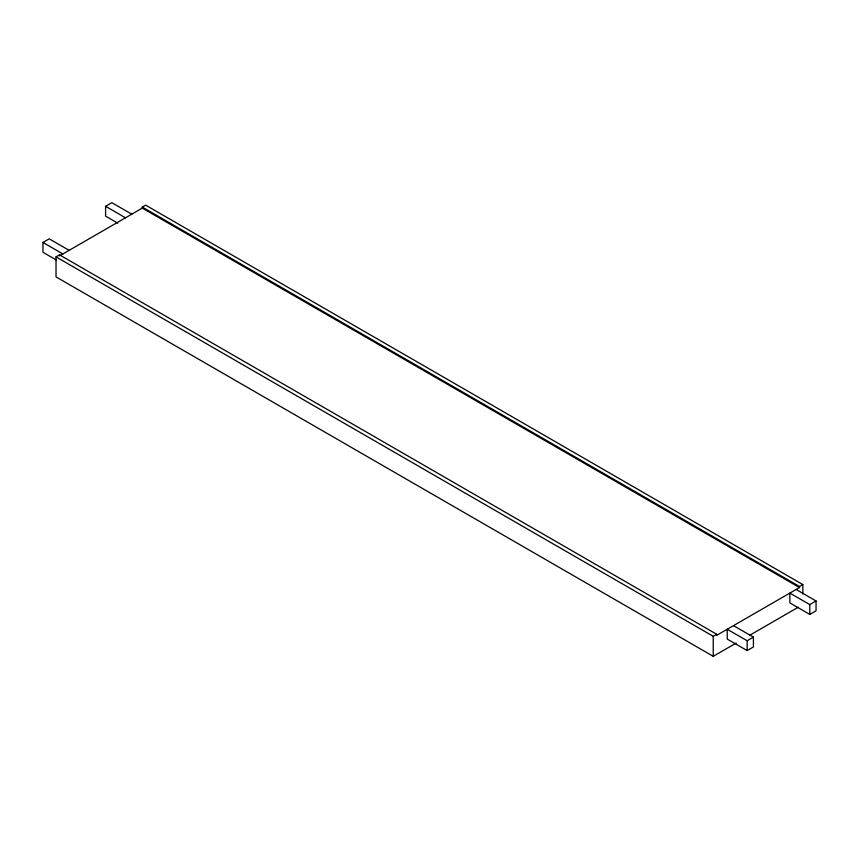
<?xml version="1.0" encoding="UTF-8"?>
<svg xmlns="http://www.w3.org/2000/svg" width="859" height="859" viewBox="0 0 859 859"><rect width="100%" height="100%" fill="white"/><g stroke="black" fill="none" stroke-linecap="round" stroke-linejoin="round"><path stroke-width="1.29" d="M56.232 259.933L42.95 252.267L42.95 242.453L49.21 238.834L69.139 250.334M117.758 223.136L105.582 216.103L105.582 206.289L111.842 202.681L131.771 214.181M736.206 643.058L713.228 656.319L56.028 276.888L56.028 256.873L59.518 254.855L716.717 634.286L716.717 635.327L799.482 587.535L799.482 586.504L142.283 207.073L142.283 208.103L60.635 255.252M142.283 207.073L145.633 205.14L802.843 584.571L802.843 593.913M56.028 256.873L713.228 636.304L716.717 634.286M799.482 586.504L802.843 584.571M749.993 635.102L798.247 607.238M747.158 640.76L753.418 637.142L753.418 646.956L747.158 650.574L727.229 639.075L727.229 629.25L747.158 640.76L747.158 650.574M809.79 604.596L816.05 600.978L816.05 610.792L809.79 614.41L789.861 602.911L789.861 593.097L809.79 604.596L809.79 614.41M142.283 208.103L799.482 587.535M796.132 589.478L816.05 600.978M105.582 206.289L125.5 217.799M733.5 625.642L753.418 637.142M42.95 242.453L62.868 253.953M713.228 636.304L713.228 656.319M59.518 254.855L59.518 255.896"/></g></svg>
